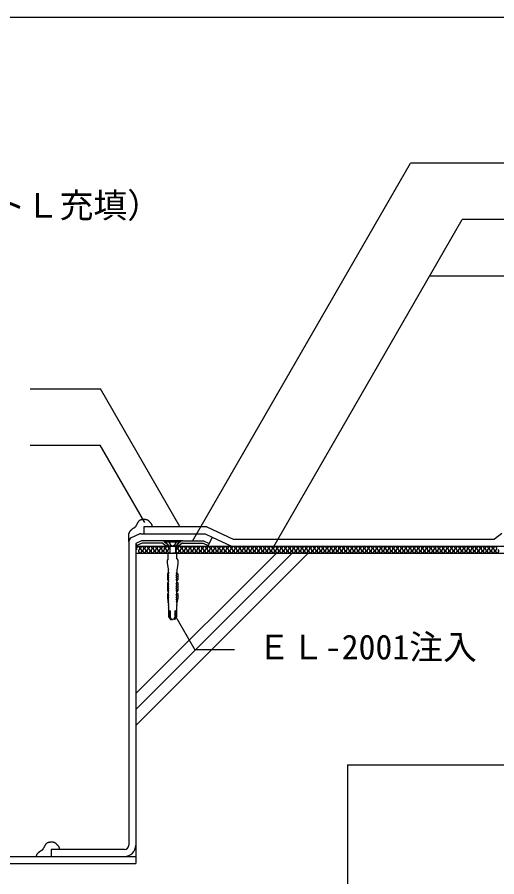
# Model space of a CAD drawing. Units: millimetres, scale not verified. Extents: x -648 to 632, y -996 to 972.
# Drawn here: x -82 to 258, y 363 to 972 of the extents above; entities that cross this region are included whole.
import ezdxf
from ezdxf.enums import TextEntityAlignment as Align

# ---------------------------------------------------------------- set-up
doc = ezdxf.new("R2010")
doc.units = ezdxf.units.MM
doc.header["$LTSCALE"] = 8
doc.linetypes.add('DASHED3', pattern=[4, 3, -1])
for name, color, linetype in [('4-2', 7, 'Continuous'), ('4-3', 3, 'Continuous'), ('4-4', 2, 'Continuous'), ('4-6', 2, 'Continuous'), ('4-7', 7, 'Continuous'), ('4-A', 7, 'Continuous'), ('4-D', 4, 'Continuous'), ('4-E', 4, 'Continuous'), ('F-7', 1, 'Continuous')]:
    doc.layers.add(name, color=color, linetype=linetype)
doc.styles.add('ＭＳ ゴシック', font='')
doc.styles.get('ＭＳ ゴシック').set_extended_font_data('MS Gothic')

msp = doc.modelspace()

# ---------------------------------------------------------------- linework, layer by layer
at = {"layer": '4-2'}
for p, q in [((-2.73, 600.404), (-2.73, 606.106)), ((8.018, 605.995), (51.379, 605.995)), ((51.379, 605.995), (56.383, 603.662)), ((56.383, 603.662), (54.27, 599.13)), ((56.383, 603.662), (70.182, 597.227)), ((2.27, 599.13), (2.27, 597.227)), ((2.27, 597.227), (25.685, 597.227)), ((2.27, 597.227), (2.27, 372.227)), ((2.27, 592.227), (512.27, 592.227)), ((29.685, 597.227), (512.27, 597.227)), ((-427.73, 372.227), (2.27, 372.227)), ((-57.73, 377.227), (2.27, 377.227))]:
    msp.add_line(p, q, dxfattribs=at)
for points in [[(9.621, 615.967), (9.412, 616.007), (9.201, 616.04), (9.078, 616.057), (8.93, 616.076), (8.673, 616.103), (8.417, 616.122), (8.161, 616.131), (7.906, 616.129), (7.652, 616.115), (7.505, 616.101), (7.398, 616.087), (7.213, 616.058), (7.029, 616.024), (6.846, 615.986), (6.661, 615.946), (6.477, 615.905), (6.369, 615.882), (6.247, 615.857), (6.036, 615.814), (5.827, 615.768), (5.62, 615.715), (5.417, 615.653), (5.221, 615.577), (5.11, 615.525), (5.011, 615.472), (4.845, 615.369), (4.687, 615.252), (4.537, 615.124), (4.393, 614.987), (4.257, 614.842), (4.182, 614.755), (4.098, 614.653), (3.959, 614.471), (3.829, 614.285), (3.706, 614.095), (3.589, 613.901), (3.476, 613.705), (3.412, 613.59), (3.345, 613.467)], [(14.015, 610.995), (13.997, 611.126), (13.964, 611.351), (13.926, 611.575), (13.881, 611.795), (13.826, 612.012), (13.757, 612.223), (13.71, 612.343), (13.669, 612.435), (13.59, 612.591), (13.503, 612.743), (13.409, 612.892), (13.308, 613.037), (13.204, 613.18), (13.142, 613.261), (13.067, 613.356), (12.937, 613.516), (12.804, 613.674), (12.669, 613.83), (12.532, 613.983), (12.393, 614.135), (12.311, 614.222), (12.226, 614.313), (12.077, 614.469), (11.925, 614.622), (11.77, 614.772), (11.611, 614.919), (11.447, 615.06), (11.35, 615.14), (11.262, 615.208), (11.108, 615.323), (10.949, 615.431), (10.786, 615.531), (10.618, 615.624), (10.447, 615.707), (10.345, 615.751), (10.231, 615.796), (10.031, 615.863), (9.828, 615.92), (9.621, 615.967)], [(3.345, 613.467), (3.231, 613.254), (3.118, 613.039), (3.007, 612.824), (2.897, 612.609), (2.786, 612.392), (2.721, 612.267), (2.632, 612.098), (2.476, 611.809), (2.311, 611.524), (2.137, 611.247), (1.948, 610.981), (1.743, 610.728), (1.615, 610.588), (1.569, 610.541), (1.487, 610.462), (1.403, 610.385), (1.316, 610.311), (1.227, 610.24), (1.136, 610.172), (1.082, 610.134), (0.992, 610.075), (0.834, 609.979), (0.672, 609.887), (0.509, 609.798), (0.347, 609.709), (0.186, 609.617), (0.094, 609.562), (0.002, 609.502), (-0.154, 609.395), (-0.306, 609.282), (-0.456, 609.165), (-0.603, 609.044), (-0.749, 608.922), (-0.834, 608.851), (-0.94, 608.761), (-1.121, 608.606), (-1.3, 608.449), (-1.476, 608.288), (-1.646, 608.121)], [(-1.646, 608.121), (-1.809, 607.948), (-1.9, 607.844), (-1.952, 607.782), (-2.038, 607.672), (-2.121, 607.56), (-2.198, 607.444), (-2.271, 607.326), (-2.338, 607.204), (-2.374, 607.133), (-2.421, 607.031), (-2.492, 606.852), (-2.554, 606.67), (-2.609, 606.484), (-2.658, 606.295), (-2.704, 606.106), (-2.73, 605.995)], [(-62.403, 384.699), (-62.517, 384.486), (-62.629, 384.271), (-62.74, 384.056), (-62.851, 383.84), (-62.962, 383.624), (-63.027, 383.499), (-63.116, 383.33), (-63.272, 383.041), (-63.436, 382.756), (-63.611, 382.479), (-63.8, 382.212), (-64.005, 381.96), (-64.133, 381.82), (-64.179, 381.773), (-64.261, 381.694), (-64.345, 381.617), (-64.432, 381.543), (-64.521, 381.472), (-64.612, 381.404), (-64.666, 381.366), (-64.756, 381.307), (-64.914, 381.21), (-65.075, 381.119), (-65.238, 381.03), (-65.401, 380.941), (-65.562, 380.849), (-65.654, 380.793), (-65.746, 380.734), (-65.902, 380.627), (-66.054, 380.514), (-66.204, 380.396), (-66.351, 380.276), (-66.497, 380.154), (-66.582, 380.083), (-66.688, 379.993), (-66.869, 379.838), (-67.048, 379.681), (-67.224, 379.519), (-67.394, 379.353)], [(-56.127, 387.199), (-56.336, 387.239), (-56.547, 387.272), (-56.67, 387.289), (-56.818, 387.308), (-57.075, 387.335), (-57.331, 387.354), (-57.587, 387.363), (-57.842, 387.361), (-58.096, 387.347), (-58.243, 387.333), (-58.35, 387.319), (-58.534, 387.29), (-58.718, 387.256), (-58.902, 387.218), (-59.086, 387.178), (-59.271, 387.137), (-59.379, 387.114), (-59.501, 387.089), (-59.712, 387.046), (-59.921, 386.999), (-60.128, 386.947), (-60.331, 386.885), (-60.527, 386.809), (-60.638, 386.757), (-60.737, 386.704), (-60.903, 386.601), (-61.061, 386.484), (-61.211, 386.356), (-61.355, 386.219), (-61.491, 386.074), (-61.566, 385.987), (-61.65, 385.884), (-61.788, 385.703), (-61.919, 385.517), (-62.042, 385.327), (-62.159, 385.133), (-62.272, 384.937), (-62.336, 384.822), (-62.403, 384.699)], [(-51.732, 382.227), (-51.751, 382.358), (-51.784, 382.583), (-51.821, 382.807), (-51.867, 383.027), (-51.922, 383.244), (-51.991, 383.455), (-52.038, 383.575), (-52.079, 383.667), (-52.158, 383.823), (-52.245, 383.975), (-52.339, 384.124), (-52.439, 384.269), (-52.544, 384.411), (-52.606, 384.493), (-52.681, 384.587), (-52.811, 384.748), (-52.944, 384.906), (-53.079, 385.061), (-53.216, 385.215), (-53.355, 385.367), (-53.436, 385.454), (-53.522, 385.545), (-53.671, 385.701), (-53.823, 385.854), (-53.978, 386.004), (-54.137, 386.15), (-54.3, 386.292), (-54.398, 386.371), (-54.485, 386.44), (-54.64, 386.554), (-54.799, 386.662), (-54.962, 386.763), (-55.13, 386.856), (-55.301, 386.939), (-55.403, 386.983), (-55.517, 387.028), (-55.716, 387.095), (-55.92, 387.152), (-56.127, 387.199)], [(-67.394, 379.353), (-67.557, 379.18), (-67.648, 379.075), (-67.7, 379.013), (-67.786, 378.904), (-67.868, 378.791), (-67.946, 378.676), (-68.019, 378.557), (-68.086, 378.436), (-68.122, 378.365), (-68.169, 378.263), (-68.24, 378.084), (-68.302, 377.901), (-68.357, 377.715), (-68.406, 377.527), (-68.452, 377.338), (-68.477, 377.227)]]:
    msp.add_lwpolyline(points, dxfattribs=at)
msp.add_arc((-5.73, 385.227), 8, 270, 0, dxfattribs=at)
at = {"layer": '4-3'}
for q in [(152.27, 172.227), (512.27, 442.227)]:
    msp.add_line((152.27, 442.227), q, dxfattribs=at)
at = {"layer": '4-4'}
for p, q in [((8.018, 610.995), (8.018, 605.995)), ((261.889, 606.227), (256.599, 602.227)), ((-2.73, 600.404), (-2.73, 385.227)), ((71.291, 602.227), (256.599, 602.227)), ((-5.73, 382.227), (-57.73, 382.227)), ((-57.73, 382.227), (-57.73, 377.227)), ((-367.73, 377.227), (-57.73, 377.227))]:
    msp.add_line(p, q, dxfattribs=at)
msp.add_arc((-5.73, 385.227), 3, 270, 0, dxfattribs=at)
at = {"layer": '4-6'}
for p, q in [((52.487, 610.995), (8.018, 610.995)), ((52.487, 610.995), (71.291, 602.227)), ((4.559, 605.714), (-0.997, 603.123)), ((5.827, 605.995), (8.018, 605.995)), ((6.625, 599.395), (2.947, 597.68)), ((20.954, 600.995), (6.27, 600.995)), ((20.954, 599.395), (6.625, 599.395)), ((21.442, 599.23), (24.045, 597.227)), ((22.417, 600.498), (25.02, 598.495)), ((25.02, 598.495), (24.045, 597.227)), ((34.123, 600.498), (31.52, 598.495)), ((31.52, 598.495), (32.496, 597.227)), ((35.099, 599.23), (32.496, 597.227)), ((35.587, 600.995), (50.27, 600.995)), ((35.587, 599.395), (49.916, 599.395)), ((49.916, 599.395), (53.594, 597.68)), ((50.27, 600.995), (54.27, 599.13)), ((54.27, 599.13), (53.594, 597.68))]:
    msp.add_line(p, q, dxfattribs=at)
at = {"layer": '4-6', "color": 4}
for p, q in [((35.587, 600.995), (20.954, 600.995)), ((24.045, 597.227), (32.496, 597.227))]:
    msp.add_line(p, q, dxfattribs=at)
at = {"layer": '4-6'}
msp.add_lwpolyline([(6.27, 600.995), (2.27, 599.13), (2.947, 597.68)], dxfattribs=at)
for centre, radius, start, end in [((5.827, 602.995), 3, 90, 115), ((0.27, 600.404), 3, 115, 180), ((20.954, 598.595), 2.4, 52.43141, 90), ((20.954, 598.595), 0.8, 52.43141, 90), ((35.587, 598.595), 2.4, 90, 127.56859), ((35.587, 598.595), 0.8, 90, 127.56859)]:
    msp.add_arc(centre, radius, start, end, dxfattribs=at)
at = {"layer": '4-7'}
for p, q in [((23.27, 600.602), (23.27, 600.102)), ((23.27, 600.102), (26.145, 597.227)), ((33.27, 600.102), (23.27, 600.102)), ((33.27, 600.102), (30.395, 597.227)), ((30.395, 597.227), (26.145, 597.227)), ((26.27, 597.227), (26.27, 592.227)), ((30.27, 597.227), (30.27, 592.227)), ((25.102, 572.603), (25.102, 572.603)), ((25.102, 572.603), (25.102, 572.603)), ((31.439, 572.603), (31.439, 572.603)), ((31.439, 572.603), (31.439, 572.603)), ((25.101, 556.936), (25.535, 556.111)), ((31.44, 556.936), (31.006, 556.111))]:
    msp.add_line(p, q, dxfattribs=at)
at = {"layer": '4-7', "linetype": 'DASHED3'}
for p, q in [((25.72, 600.102), (25.72, 600.602)), ((25.72, 600.102), (26.803, 598.227)), ((30.82, 600.102), (29.738, 598.227)), ((30.82, 600.102), (30.82, 600.602))]:
    msp.add_line(p, q, dxfattribs=at)
at = {"layer": '4-7'}
for points in [[(33.27, 600.102), (33.27, 600.602), (23.27, 600.602)], [(25.27, 588.132), (25.27, 592.227), (28.27, 592.227)], [(31.27, 588.132), (31.27, 592.227), (28.27, 592.227)], [(25.27, 588.132), (24.52, 587.307), (24.52, 585.209), (25.069, 581.091), (25.311, 580.683), (25.27, 580.683), (25.27, 578.869), (25.703, 578.045)], [(31.27, 588.132), (32.02, 587.307), (32.02, 585.209), (31.472, 581.091), (31.23, 580.683), (31.27, 580.683), (31.27, 578.869), (30.837, 578.045)], [(25.574, 577.797), (24.595, 577.797), (24.595, 573.564), (25.097, 572.603), (25.102, 572.603)], [(25.102, 572.603), (25.105, 573.08), (25.423, 573.097)], [(25.642, 576.478), (25.134, 577.303), (25.134, 577.797)], [(25.642, 574.911), (25.134, 575.736), (25.134, 576.213), (25.483, 576.231)], [(25.585, 573.345), (25.134, 574.169), (25.134, 574.647), (25.482, 574.664)], [(30.899, 576.478), (31.407, 577.303), (31.407, 577.797)], [(30.899, 574.911), (31.407, 575.736), (31.407, 576.213), (31.058, 576.231)], [(30.956, 573.345), (31.407, 574.169), (31.407, 574.647), (31.059, 574.664)], [(30.967, 577.797), (31.945, 577.797), (31.945, 573.564), (31.444, 572.603), (31.439, 572.603)], [(31.439, 572.603), (31.435, 573.08), (31.118, 573.097)], [(25.134, 571.531), (24.595, 571.531), (24.595, 565.733), (25.102, 564.769)], [(25.642, 570.211), (25.134, 571.036), (25.134, 571.531)], [(25.642, 568.645), (25.134, 569.469), (25.134, 569.947), (25.482, 569.964)], [(25.642, 567.078), (25.134, 567.903), (25.134, 568.38), (25.482, 568.397)], [(25.585, 565.511), (25.134, 566.336), (25.134, 566.813), (25.482, 566.831)], [(30.899, 570.211), (31.407, 571.036), (31.407, 571.531)], [(30.899, 568.645), (31.407, 569.469), (31.407, 569.947), (31.059, 569.964)], [(30.899, 567.078), (31.407, 567.903), (31.407, 568.38), (31.059, 568.397)], [(30.956, 565.511), (31.407, 566.336), (31.407, 566.813), (31.059, 566.831)], [(31.407, 571.531), (31.945, 571.531), (31.945, 565.733), (31.439, 564.769)], [(25.134, 563.697), (24.595, 563.697), (24.595, 560.449), (25.101, 556.936), (25.102, 557.413), (25.411, 557.431)], [(25.102, 564.769), (25.105, 565.247), (25.426, 565.264)], [(25.61, 560.811), (25.129, 561.636), (25.134, 562.113), (25.482, 562.131)], [(25.642, 562.378), (25.134, 563.203), (25.134, 563.697)], [(30.899, 562.378), (31.407, 563.203), (31.407, 563.697)], [(30.931, 560.811), (31.411, 561.636), (31.407, 562.113), (31.059, 562.131)], [(31.439, 564.769), (31.436, 565.247), (31.115, 565.264)], [(31.407, 563.697), (31.945, 563.697), (31.945, 560.449), (31.44, 556.936), (31.439, 557.413), (31.13, 557.431)], [(25.555, 557.678), (25.105, 558.503), (25.107, 558.98), (25.429, 558.997)], [(25.577, 559.245), (25.114, 560.069), (25.118, 560.547), (25.452, 560.564)], [(25.405, 555.864), (25.27, 555.864), (25.27, 555.081), (25.42, 555.081), (25.42, 553.473), (25.427, 553.473)], [(30.963, 559.245), (31.427, 560.069), (31.423, 560.547), (31.088, 560.564)], [(30.986, 557.678), (31.436, 558.503), (31.434, 558.98), (31.112, 558.997)], [(31.136, 555.864), (31.27, 555.864), (31.27, 555.081), (31.12, 555.081), (31.12, 553.473), (31.114, 553.473)], [(25.477, 553.143), (25.477, 547.193), (25.918, 546.541), (26.92, 545.227), (27.07, 545.227), (25.985, 547.193), (25.985, 551.164)], [(26.568, 551.164), (26.568, 547.193), (27.653, 545.227), (28.27, 545.227)], [(29.973, 551.164), (29.973, 547.193), (28.888, 545.227), (28.27, 545.227)], [(31.064, 553.143), (31.064, 547.193), (30.623, 546.541), (29.62, 545.227), (29.471, 545.227), (30.556, 547.193), (30.556, 551.164)]]:
    msp.add_lwpolyline(points, dxfattribs=at)
at = {"layer": '4-7', "linetype": 'DASHED3'}
msp.add_arc((28.27, 599.338), 1.84, 217.11751, 322.88248, dxfattribs=at)
at = {"layer": '4-7'}
for centre, major_axis, start_param, end_param in [((25.377, 573.321), (0, -0.229), 0.2312026, 1.6765256), ((25.434, 576.454), (0, -0.229), 0.2312026, 1.6765256), ((25.434, 574.887), (0, -0.229), 0.2312026, 1.6765256), ((25.563, 577.969), (0, -0.172), 0.06848, 2.1628795), ((30.978, 577.969), (0, -0.172), 4.1203058, 6.2147054), ((31.106, 576.454), (0, -0.229), 4.6066597, 6.0519827), ((31.106, 574.887), (0, -0.229), 4.6066597, 6.0519827), ((31.163, 573.321), (0, -0.229), 4.6066597, 6.0519827), ((25.08, 572.067), (0, -0.536), 0.0442118, 3.0973809), ((25.434, 570.187), (0, -0.229), 0.2312026, 1.6765256), ((25.434, 568.621), (0, -0.229), 0.2312026, 1.6765256), ((25.434, 567.054), (0, -0.229), 0.2312026, 1.6765256), ((31.106, 570.187), (0, -0.229), 4.6066597, 6.0519827), ((31.106, 568.621), (0, -0.229), 4.6066597, 6.0519827), ((31.106, 567.054), (0, -0.229), 4.6066597, 6.0519827), ((31.461, 572.067), (0, -0.536), 3.1858044, 6.2389735), ((25.08, 564.233), (0, -0.536), 0.0442118, 3.0973809), ((25.377, 565.487), (0, -0.229), 0.2312026, 1.6765256), ((25.402, 560.787), (0, -0.229), 0.2312026, 1.6765256), ((25.434, 562.354), (0, -0.229), 0.2312026, 1.6765256), ((31.106, 562.354), (0, -0.229), 4.6066597, 6.0519827), ((31.139, 560.787), (0, -0.229), 4.6066597, 6.0519827), ((31.164, 565.487), (0, -0.229), 4.6066597, 6.0519827), ((31.461, 564.233), (0, -0.536), 3.1858044, 6.2389735), ((25.348, 557.654), (0, -0.229), 0.2312026, 1.6765256), ((25.392, 556.037), (0, -0.174), 0.0818475, 2.1771705), ((25.37, 559.221), (0, -0.229), 0.2312026, 1.6765256), ((31.171, 559.221), (0, -0.229), 4.6066597, 6.0519827), ((31.193, 557.654), (0, -0.229), 4.6066597, 6.0519827), ((31.149, 556.037), (0, -0.174), 4.1060148, 6.2013378), ((24.751, 553.179), (0, -0.8), 1.5261677, 1.947508), ((26.276, 551.154), (0, -0.321), 1.5390306, 4.6806232), ((30.264, 551.154), (0, -0.321), 1.6025621, 4.7441547), ((31.79, 553.179), (0, -0.8), 4.3356773, 4.7570176)]:
    msp.add_ellipse(centre, major_axis=major_axis, ratio=0.909574, start_param=start_param, end_param=end_param, dxfattribs=at)
at = {"layer": '4-A'}
for p, q in [((42.357, 600.727), (197.089, 868.73)), ((288.318, 868.73), (197.089, 868.73)), ((98.393, 594.204), (233.796, 828.73)), ((288.318, 828.73), (233.796, 828.73)), ((288.318, 788.73), (210.702, 788.73)), ((-72.686, 708.73), (-22.823, 708.73)), ((33.759, 610.727), (-22.823, 708.73)), ((-72.686, 668.73), (-23.017, 668.73)), ((8.626, 613.922), (-23.017, 668.73)), ((29.63, 548.863), (44.203, 523.621)), ((72.244, 523.621), (44.203, 523.621))]:
    msp.add_line(p, q, dxfattribs=at)
at = {"layer": '4-D'}
for centre, start, end in [((3.859, 595.686), 307.52351, 232.47649), ((5.331, 593.769), 127.52351, 52.47649), ((6.803, 595.686), 307.52351, 232.47649), ((8.275, 593.769), 127.52351, 52.47649), ((9.746, 595.686), 307.52351, 232.47649), ((11.218, 593.769), 127.52351, 52.47649), ((12.69, 595.686), 307.52351, 232.47649), ((14.162, 593.769), 127.52351, 52.47649), ((15.634, 595.686), 307.52351, 232.47649), ((17.106, 593.769), 127.52351, 52.47649), ((18.578, 595.686), 307.52351, 232.47649), ((20.05, 593.769), 127.52351, 52.47649), ((21.522, 595.686), 307.52351, 232.47649), ((22.994, 593.769), 127.52351, 52.47649), ((24.466, 595.686), 307.52351, 232.47649), ((25.938, 593.769), 127.52351, 257.90258), ((30.354, 595.686), 307.52351, 123.62476), ((31.826, 593.769), 127.52351, 52.47649), ((33.298, 595.686), 307.52351, 232.47649), ((34.77, 593.769), 127.52351, 52.47649), ((36.242, 595.686), 307.52351, 232.47649), ((37.714, 593.769), 127.52351, 52.47649), ((39.186, 595.686), 307.52351, 232.47649), ((40.658, 593.769), 127.52351, 52.47649), ((42.13, 595.686), 307.52351, 232.47649), ((43.602, 593.769), 127.52351, 52.47649), ((45.074, 595.686), 307.52351, 232.47649), ((46.545, 593.769), 127.52351, 52.47649), ((48.017, 595.686), 307.52351, 232.47649), ((49.489, 593.769), 127.52351, 52.47649), ((50.961, 595.686), 307.52351, 232.47649), ((52.433, 593.769), 127.52351, 52.47649), ((53.905, 595.686), 307.52351, 232.47649), ((55.377, 593.769), 127.52351, 52.47649), ((56.849, 595.686), 307.52351, 232.47649), ((58.321, 593.769), 127.52351, 52.47649), ((59.793, 595.686), 307.52351, 232.47649), ((61.265, 593.769), 127.52351, 52.47649), ((62.737, 595.686), 307.52351, 232.47649), ((64.209, 593.769), 127.52351, 52.47649), ((65.681, 595.686), 307.52351, 232.47649), ((67.153, 593.769), 127.52351, 52.47649), ((68.625, 595.686), 307.52351, 232.47649), ((70.097, 593.769), 127.52351, 52.47649), ((71.569, 595.686), 307.52351, 232.47649), ((73.041, 593.769), 127.52351, 52.47649), ((74.513, 595.686), 307.52351, 232.47649), ((75.985, 593.769), 127.52351, 52.47649), ((77.457, 595.686), 307.52351, 232.47649), ((78.929, 593.769), 127.52351, 52.47649), ((80.401, 595.686), 307.52351, 232.47649), ((81.873, 593.769), 127.52351, 52.47649), ((83.344, 595.686), 307.52351, 232.47649), ((84.816, 593.769), 127.52351, 52.47649), ((86.288, 595.686), 307.52351, 232.47649), ((87.76, 593.769), 127.52351, 52.47649), ((89.232, 595.686), 307.52351, 232.47649), ((90.704, 593.769), 127.52351, 52.47649), ((92.176, 595.686), 307.52351, 232.47649), ((93.648, 593.769), 127.52351, 52.47649), ((95.12, 595.686), 307.52351, 232.47649), ((96.592, 593.769), 127.52351, 52.47649), ((98.064, 595.686), 307.52351, 232.47649), ((99.536, 593.769), 127.52351, 52.47649), ((101.008, 595.686), 307.52351, 232.47649), ((102.48, 593.769), 127.52351, 52.47649), ((103.952, 595.686), 307.52351, 232.47649), ((105.424, 593.769), 127.52351, 52.47649), ((106.896, 595.686), 307.52351, 232.47649), ((108.368, 593.769), 127.52351, 52.47649), ((109.84, 595.686), 307.52351, 232.47649), ((111.312, 593.769), 127.52351, 52.47649), ((112.784, 595.686), 307.52351, 232.47649), ((114.256, 593.769), 127.52351, 52.47649), ((115.728, 595.686), 307.52351, 232.47649), ((117.2, 593.769), 127.52351, 52.47649), ((118.672, 595.686), 307.52351, 232.47649), ((120.143, 593.769), 127.52351, 52.47649), ((121.615, 595.686), 307.52351, 232.47649), ((123.087, 593.769), 127.52351, 52.47649), ((124.559, 595.686), 307.52351, 232.47649), ((126.031, 593.769), 127.52351, 52.47649), ((127.503, 595.686), 307.52351, 232.47649), ((128.975, 593.769), 127.52351, 52.47649), ((130.447, 595.686), 307.52351, 232.47649), ((131.919, 593.769), 127.52351, 52.47649), ((133.391, 595.686), 307.52351, 232.47649), ((134.863, 593.769), 127.52351, 52.47649), ((136.335, 595.686), 307.52351, 232.47649), ((137.807, 593.769), 127.52351, 52.47649), ((139.279, 595.686), 307.52351, 232.47649), ((140.751, 593.769), 127.52351, 52.47649), ((142.223, 595.686), 307.52351, 232.47649), ((143.695, 593.769), 127.52351, 52.47649), ((145.167, 595.686), 307.52351, 232.47649), ((146.639, 593.769), 127.52351, 52.47649), ((148.111, 595.686), 307.52351, 232.47649), ((149.583, 593.769), 127.52351, 52.47649), ((151.055, 595.686), 307.52351, 232.47649), ((152.527, 593.769), 127.52351, 52.47649), ((153.999, 595.686), 307.52351, 232.47649), ((155.471, 593.769), 127.52351, 52.47649), ((156.942, 595.686), 307.52351, 232.47649), ((158.414, 593.769), 127.52351, 52.47649), ((159.886, 595.686), 307.52351, 232.47649), ((161.358, 593.769), 127.52351, 52.47649), ((162.83, 595.686), 307.52351, 232.47649), ((164.302, 593.769), 127.52351, 52.47649), ((165.774, 595.686), 307.52351, 232.47649), ((167.246, 593.769), 127.52351, 52.47649), ((168.718, 595.686), 307.52351, 232.47649), ((170.19, 593.769), 127.52351, 52.47649), ((171.662, 595.686), 307.52351, 232.47649), ((173.134, 593.769), 127.52351, 52.47649), ((174.606, 595.686), 307.52351, 232.47649), ((176.078, 593.769), 127.52351, 52.47649), ((177.55, 595.686), 307.52351, 232.47649), ((179.022, 593.769), 127.52351, 52.47649), ((180.494, 595.686), 307.52351, 232.47649), ((181.966, 593.769), 127.52351, 52.47649), ((183.438, 595.686), 307.52351, 232.47649), ((184.91, 593.769), 127.52351, 52.47649), ((186.382, 595.686), 307.52351, 232.47649), ((187.854, 593.769), 127.52351, 52.47649), ((189.326, 595.686), 307.52351, 232.47649), ((190.798, 593.769), 127.52351, 52.47649), ((192.27, 595.686), 307.52351, 232.47649), ((193.741, 593.769), 127.52351, 52.47649), ((195.213, 595.686), 307.52351, 232.47649), ((196.685, 593.769), 127.52351, 52.47649), ((198.157, 595.686), 307.52351, 232.47649), ((199.629, 593.769), 127.52351, 52.47649), ((201.101, 595.686), 307.52351, 232.47649), ((202.573, 593.769), 127.52351, 52.47649), ((204.045, 595.686), 307.52351, 232.47649), ((205.517, 593.769), 127.52351, 52.47649), ((206.989, 595.686), 307.52351, 232.47649), ((208.461, 593.769), 127.52351, 52.47649), ((209.933, 595.686), 307.52351, 232.47649), ((211.405, 593.769), 127.52351, 52.47649), ((212.877, 595.686), 307.52351, 232.47649), ((214.349, 593.769), 127.52351, 52.47649), ((215.821, 595.686), 307.52351, 232.47649), ((217.293, 593.769), 127.52351, 52.47649), ((218.765, 595.686), 307.52351, 232.47649), ((220.237, 593.769), 127.52351, 52.47649), ((221.709, 595.686), 307.52351, 232.47649), ((223.181, 593.769), 127.52351, 52.47649), ((224.653, 595.686), 307.52351, 232.47649), ((226.125, 593.769), 127.52351, 52.47649), ((227.597, 595.686), 307.52351, 232.47649), ((229.069, 593.769), 127.52351, 52.47649), ((230.54, 595.686), 307.52351, 232.47649), ((232.012, 593.769), 127.52351, 52.47649), ((233.484, 595.686), 307.52351, 232.47649), ((234.956, 593.769), 127.52351, 52.47649), ((236.428, 595.686), 307.52351, 232.47649), ((237.9, 593.769), 127.52351, 52.47649), ((239.372, 595.686), 307.52351, 232.47649), ((240.844, 593.769), 127.52351, 52.47649), ((242.316, 595.686), 307.52351, 232.47649), ((243.788, 593.769), 127.52351, 52.47649), ((245.26, 595.686), 307.52351, 232.47649), ((246.732, 593.769), 127.52351, 52.47649), ((248.204, 595.686), 307.52351, 232.47649), ((249.676, 593.769), 127.52351, 52.47649), ((251.148, 595.686), 307.52351, 232.47649), ((252.62, 593.769), 127.52351, 52.47649), ((254.092, 595.686), 307.52351, 232.47649), ((255.564, 593.769), 127.52351, 52.47649), ((257.036, 595.686), 307.52351, 232.47649), ((258.508, 593.769), 127.52351, 52.47649)]:
    msp.add_arc(centre, 1.208, start, end, dxfattribs=at)
at = {"layer": '4-E'}
for p, q in [((2.27, 470.037), (124.777, 592.544)), ((2.27, 492.665), (102.15, 592.544)), ((2.27, 481.351), (113.463, 592.544))]:
    msp.add_line(p, q, dxfattribs=at)
at = {"layer": 'F-7'}
msp.add_line((-647.73, 972.227), (632.27, 972.227), dxfattribs=at)

# ---------------------------------------------------------------- texts
at = {"layer": '4-A', "style": 'ＭＳ ゴシック'}
for s, p in [('（ホルダー内、ロンシーラントＬ充填）', (-411.945, 824.73)), ('ＥＬ-2001注入', (88.244, 511.621))]:
    msp.add_text(s, height=17.6, dxfattribs=at).set_placement(p, align=Align.BOTTOM_LEFT)

doc.saveas('drawing.dxf')
